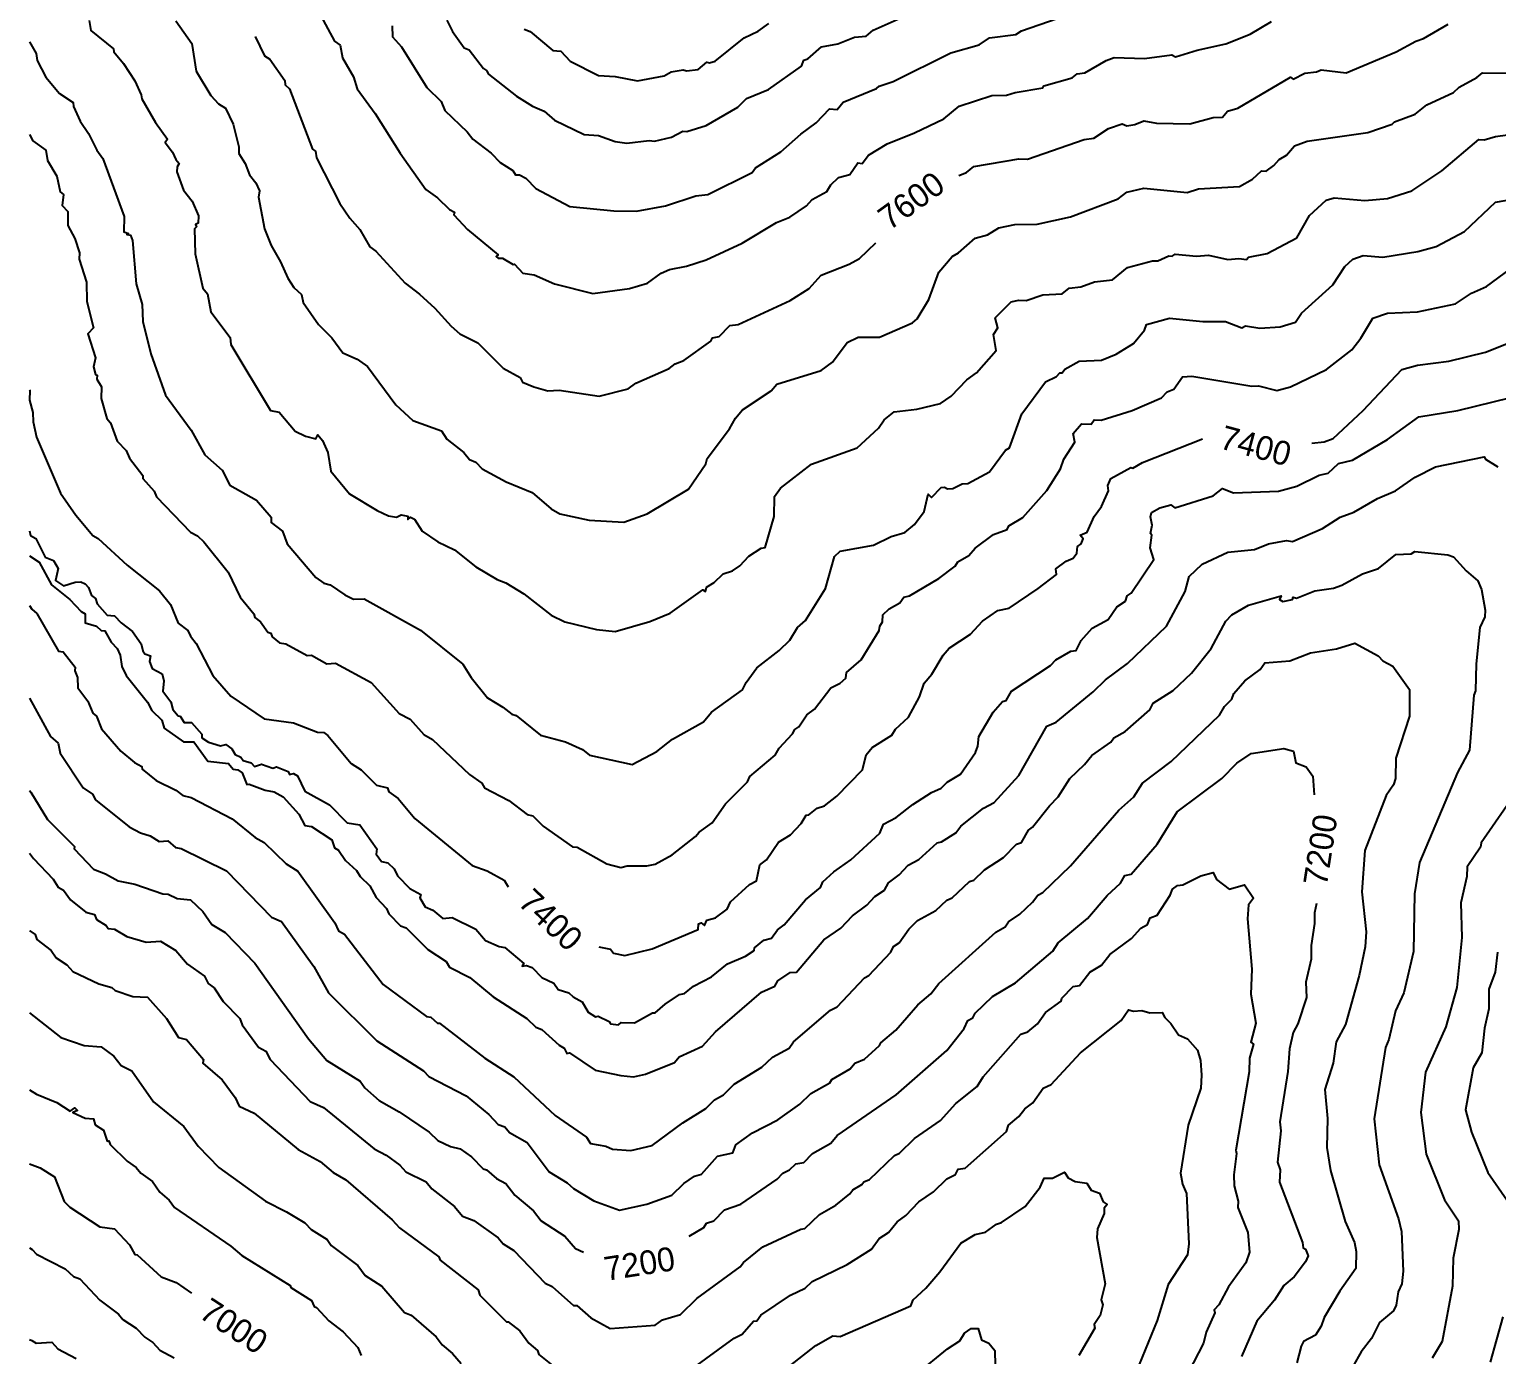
# Model space of a CAD drawing. Extents: x 9339 to 13216, y 3769 to 6935.
# Drawn here: x 9340.1 to 9807.2, y 4794.5 to 5216.5 of the extents above; entities that cross this region are included whole.
import ezdxf
from ezdxf.enums import TextEntityAlignment as Align

# ---------------------------------------------------------------- set-up
doc = ezdxf.new("R2010")
doc.units = 0
doc.header["$MEASUREMENT"] = 0
for name, color, linetype in [('DTM_SURFACE_CON', 9, 'Continuous'), ('DTM_SURFACE_ICON', 251, 'Continuous'), ('DTM_TEXT_ICON', 251, 'Continuous')]:
    doc.layers.add(name, color=color, linetype=linetype)
doc.styles.add('TMODELF', font='tmodelf')

msp = doc.modelspace()

# ---------------------------------------------------------------- linework, layer by layer
at = {"layer": 'DTM_SURFACE_CON', "linetype": 'Continuous', "flags": 128}
for points, elevation in [([(9359.05, 5219.33), (9359.63, 5216.08), (9366.89, 5210.31), (9366.93, 5209.32), (9370.03, 5205.64), (9373.6, 5200.08), (9375.68, 5195.57), (9375.82, 5194.31), (9380.26, 5186.77), (9384.06, 5181.46), (9383.33, 5180.43), (9385.66, 5177.39), (9386.64, 5175.03), (9387.74, 5173.78), (9387.07, 5172.68), (9387.03, 5171.13), (9389.14, 5165.29), (9391.87, 5161.8), (9393.95, 5157.08), (9393.82, 5154.8), (9392.97, 5154.31), (9393.29, 5153.58), (9392.66, 5152.94), (9392.84, 5145.02), (9395.24, 5134.07), (9396.73, 5132.29), (9397.8, 5126.54), (9403.95, 5118.3), (9404.21, 5116.12), (9416.86, 5095.1), (9419.63, 5094.54), (9424.72, 5088.47), (9427.95, 5086.97), (9431.25, 5086.09), (9431.95, 5087.37), (9433.42, 5085.55), (9435.09, 5081.78), (9436.04, 5075.76), (9441.98, 5068.56), (9450.78, 5063.21), (9454.38, 5061.52), (9456.96, 5061.19), (9458.39, 5061.9), (9460.56, 5061.42), (9460.57, 5060.44), (9461.45, 5061.17), (9462.71, 5060.52), (9465.15, 5056.73), (9470.12, 5053.24), (9475.43, 5050.73), (9482.25, 5045.37), (9488.96, 5041.3), (9491.76, 5040.24), (9497.5, 5036.74), (9506.22, 5029.91), (9510.51, 5027.77), (9520.59, 5025.39), (9526.56, 5024.76), (9537.58, 5027.91), (9544.06, 5030.6), (9554.49, 5037.97), (9555.33, 5037.46), (9555.68, 5038.85), (9558.07, 5040.38), (9560.96, 5043.14), (9563.94, 5044.02), (9566.27, 5045.63), (9569.13, 5048.72), (9573.05, 5051.28), (9574.32, 5051.43), (9577.21, 5061.37), (9577.29, 5067.75), (9579.19, 5070.36), (9589.1, 5077.98), (9603.6, 5083.26), (9610.39, 5089.47), (9612.18, 5092.12), (9615.35, 5094.66), (9622.61, 5095.52), (9630.16, 5097.32), (9633.58, 5099.64), (9638.51, 5104.82), (9641.62, 5107.07), (9647.9, 5114.26), (9647.06, 5119.3), (9648.42, 5121.38), (9647.56, 5124.62), (9652.67, 5129.72), (9654.97, 5130.28), (9657.4, 5130.1), (9662.67, 5131.94), (9668.87, 5132.26), (9671.06, 5134.07), (9674.8, 5134.43), (9679.18, 5136.1), (9684.9, 5136.76), (9689.62, 5140.59), (9697.59, 5142.79), (9699.32, 5142.73), (9702.79, 5144.37), (9703.9, 5144.2), (9704.87, 5144.83), (9711.59, 5144.25), (9715.42, 5144.54), (9721.58, 5143.2), (9725.08, 5143.55), (9727.51, 5143.22), (9728.14, 5143.94), (9734.17, 5145.09), (9743.56, 5150.09), (9747.64, 5157.17), (9752.92, 5162.07), (9755.43, 5162.77), (9765.23, 5161.92), (9772.48, 5162.56), (9780.23, 5165.05), (9789.79, 5171.42), (9801.56, 5181.44), (9803.26, 5181.28), (9806.82, 5182.34), (9817.51, 5183.85)], 2292.1), ([(9386.65, 5219.13), (9391.79, 5211.92), (9393.17, 5203.15), (9397.82, 5195.4), (9400.3, 5192.74), (9402.53, 5191.36), (9404.98, 5186.23), (9406.72, 5179.02), (9406.79, 5176.95), (9408.75, 5173.7), (9410.11, 5170.13), (9412.18, 5167.6), (9413.31, 5165.04), (9413.05, 5163.07), (9414.93, 5152.95), (9416.99, 5147.65), (9420.04, 5142.46), (9422.39, 5137.23), (9424.29, 5134.3), (9426.65, 5132), (9427.22, 5129.51), (9432.15, 5122.5), (9436.37, 5118.27), (9439.83, 5113.42), (9444.41, 5111.5), (9447.76, 5109.1), (9456.69, 5096.9), (9462.18, 5091.97), (9471.31, 5088.67), (9472.98, 5085.97), (9478.42, 5081.78), (9480.17, 5079.46), (9482.15, 5078.69), (9484.19, 5076.51), (9491.82, 5072.44), (9500.11, 5068.98), (9506.17, 5063.74), (9508.93, 5062.16), (9518.25, 5060.19), (9529.37, 5059.53), (9536.74, 5062.15), (9549.94, 5070.1), (9555.38, 5078.12), (9555.88, 5079.84), (9562.93, 5089.26), (9564.86, 5092.67), (9567.09, 5095.36), (9576.25, 5101.33), (9578.08, 5103.5), (9592.15, 5107.85), (9595.7, 5110.51), (9600.41, 5116.79), (9603.87, 5118.43), (9610.76, 5118.5), (9621.26, 5123.04), (9622.72, 5124.33), (9626.45, 5130.45), (9629.61, 5139.14), (9633.85, 5144.17), (9635.89, 5145.36), (9641.15, 5149.96), (9645.07, 5151.06), (9648.73, 5153.25), (9653.78, 5154.3), (9660.89, 5154.43), (9671.54, 5156.81), (9686.72, 5162.52), (9689.47, 5164.65), (9694.91, 5165.91), (9708.68, 5164.57), (9712.24, 5165.65), (9725.31, 5166.46), (9729.51, 5168.77), (9732.38, 5171.45), (9733.78, 5171.27), (9736.29, 5173.1), (9737.91, 5174.98), (9740.26, 5176.38), (9742.86, 5179.34), (9746.85, 5180.89), (9766.23, 5183.64), (9773.92, 5186.27), (9774.63, 5187.07), (9781.25, 5189.45), (9785.01, 5192.48), (9793.47, 5196.34), (9795.28, 5198.11), (9800.91, 5201.12), (9802.65, 5202.61), (9826.56, 5202.34)], 2304.29), ([(9432.24, 5221.99), (9437.19, 5212.72), (9439.05, 5211.43), (9439.76, 5207.41), (9443.27, 5201.3), (9444.46, 5197.57), (9450.16, 5189.63), (9458.09, 5177.01), (9466.28, 5165.51), (9470.02, 5162.77), (9473.77, 5159.12), (9475.44, 5158.28), (9475.16, 5157.45), (9479.56, 5152.69), (9489.3, 5144.64), (9488.71, 5144.18), (9489.34, 5143.56), (9490.64, 5143.56), (9494.07, 5141.55), (9494.51, 5141.68), (9497.21, 5138.84), (9500.72, 5138.28), (9507.21, 5135.41), (9519.41, 5132.39), (9531.11, 5133.9), (9536.82, 5135.69), (9541.16, 5138.83), (9543.85, 5140.01), (9549.23, 5141.05), (9555.56, 5143.04), (9566.96, 5148.37), (9577.9, 5154.98), (9582.17, 5156.67), (9587.51, 5160.22), (9589.31, 5162.27), (9593.91, 5164.8), (9595.27, 5166.97), (9597.65, 5169.25), (9601.29, 5170.26), (9603.81, 5173.95), (9605.2, 5173.7), (9607.17, 5176.4), (9613.16, 5180.03), (9621.85, 5183.48), (9631.18, 5187.99), (9636.12, 5192), (9646.5, 5195.41), (9651.14, 5195.51), (9653.86, 5196.39), (9662.71, 5197.87), (9662.98, 5198.5), (9672.05, 5201.02), (9673.64, 5202.28), (9676.13, 5202.66), (9682.92, 5206.57), (9685.47, 5207.55), (9695.04, 5207.19), (9703.78, 5208.39), (9704.94, 5207.71), (9711.84, 5209.87), (9720.97, 5211.86), (9728.73, 5214.97), (9735.47, 5218.97)], 2328.67), ([(9455.53, 5217.56), (9455.62, 5214.11), (9458.55, 5210.88), (9466.57, 5197.92), (9471.21, 5193.49), (9472.33, 5190.65), (9479.42, 5183.83), (9481.23, 5181.5), (9487.06, 5177.03), (9489.91, 5174.03), (9493.96, 5171.51), (9494.78, 5170.15), (9496.05, 5170.19), (9498.16, 5169.06), (9501.25, 5165.78), (9512.09, 5160.05), (9526.17, 5158.64), (9533.33, 5158.6), (9542.56, 5160.31), (9552.25, 5163.46), (9556.08, 5163.83), (9570.13, 5170.87), (9571.23, 5172.41), (9579.27, 5177.5), (9585.62, 5183.13), (9590.52, 5186.72), (9594.77, 5191.2), (9597.22, 5190.97), (9599.18, 5193.24), (9609.72, 5197.67), (9610.58, 5198.41), (9615.08, 5199.81), (9633.43, 5208.98), (9642.46, 5211.53), (9645.71, 5213.77), (9654.07, 5214.84), (9655.88, 5216), (9667.29, 5219.94)], 2340.86), ([(9473, 5219.34), (9474.8, 5215.77), (9478.44, 5210.59), (9480.13, 5209.95), (9484.6, 5203.95), (9485.6, 5203.36), (9486.26, 5202.21), (9495.15, 5195.16), (9500.26, 5191.98), (9503.98, 5190.38), (9507.29, 5187.57), (9516.74, 5183.02), (9521.23, 5182.64), (9526.53, 5180.71), (9530.23, 5180.25), (9537.34, 5181.1), (9539.05, 5180.86), (9544.45, 5182.1), (9548.09, 5184.05), (9549.38, 5183.93), (9555.56, 5185.86), (9565.57, 5191.65), (9568.42, 5194.42), (9575.36, 5197.33), (9585.93, 5204.76), (9586.58, 5206.64), (9587.89, 5207.13), (9592.21, 5210.85), (9597.4, 5211.89), (9602.79, 5213.95), (9606.51, 5214.25), (9608.7, 5216.21), (9618.3, 5220.41)], 2353.06), ([(9497.6, 5216.56), (9499.46, 5215.83), (9506.69, 5209.69), (9509.3, 5209.55), (9512.23, 5206.36), (9521.26, 5201.8), (9526.52, 5201.5), (9533.62, 5200.11), (9542.18, 5201.66), (9544.43, 5202.92), (9548.17, 5203.54), (9549.3, 5203.26), (9552.98, 5203.67), (9555.73, 5206.05), (9556.62, 5205.8), (9558.39, 5206.31), (9567.67, 5213.74), (9572.06, 5215.89), (9575.45, 5218.37)], 2365.25), ([(9340.12, 5212.44), (9342.25, 5208.8), (9342.55, 5206.6), (9345.32, 5201.27), (9349.64, 5196.01), (9354.01, 5193.2), (9354.14, 5191.91), (9356.19, 5187.25), (9358.88, 5183.34), (9361.57, 5177.98), (9363.49, 5175.35), (9370.19, 5156.84), (9370.18, 5152.01), (9371.59, 5151.5), (9371.13, 5151.19), (9372.24, 5150.91), (9372.87, 5149.26), (9374.08, 5135.39), (9375.94, 5128.81), (9376.14, 5123.4), (9378.76, 5113.19), (9383.41, 5099.97), (9391.6, 5088.87), (9395.95, 5080.98), (9401.39, 5076.08), (9403.91, 5071.32), (9412.38, 5066.52), (9416.99, 5061.1), (9416.99, 5059.47), (9420.6, 5056.68), (9422.14, 5052.69), (9431.31, 5041.88), (9433.76, 5040.1), (9435.83, 5039.57), (9440.46, 5036.36), (9443.29, 5035.06), (9446.63, 5035.16), (9464.57, 5025.15), (9478.08, 5014.31), (9480.7, 5010.09), (9485.91, 5003.66), (9490.84, 5000.69), (9493.67, 4998.39), (9495, 4997.94), (9502.76, 4991.71), (9510.73, 4989.56), (9516.12, 4987.14), (9518.38, 4985.34), (9532.02, 4982.41), (9539.85, 4986.53), (9544.85, 4990.44), (9554.73, 4995.99), (9557.26, 4999.05), (9567.14, 5006.21), (9568.25, 5008.49), (9571.67, 5013.13), (9578.79, 5018.72), (9582.16, 5021.96), (9584.59, 5025.98), (9587.2, 5028.24), (9593.52, 5038.46), (9596.34, 5048.6), (9598.22, 5050.26), (9608.77, 5052.21), (9614.38, 5055.03), (9618.78, 5056.23), (9621.83, 5058.78), (9624.92, 5062.93), (9626.25, 5068.44), (9627.32, 5067.35), (9630.3, 5070.55), (9631.44, 5070.69), (9632.34, 5070.13), (9634.07, 5070.24), (9636.98, 5071.78), (9638.84, 5071.83), (9645.78, 5075.54), (9650.8, 5082.45), (9652.07, 5083.24), (9656.06, 5094.02), (9663.6, 5104.2), (9667.1, 5105.89), (9668.15, 5107.06), (9668.85, 5107.1), (9669.72, 5108.25), (9674.26, 5110.8), (9681.41, 5111.11), (9686.05, 5113.09), (9691.53, 5116.4), (9695.06, 5120.72), (9695.73, 5122.45), (9703.08, 5124.54), (9713.68, 5123.46), (9720.9, 5123.47), (9726.08, 5121.38), (9727.21, 5122.11), (9731.79, 5121.31), (9738.25, 5121.75), (9743.13, 5123.21), (9745.11, 5126.14), (9754.99, 5135.09), (9758.89, 5140.98), (9761.39, 5143.24), (9764.7, 5144.42), (9770.94, 5143.95), (9782.14, 5145.69), (9787.96, 5147.37), (9796.99, 5152.13), (9806.83, 5161.45), (9812.37, 5162.36)], 2279.9), ([(9340.12, 5183.02), (9341.13, 5180.99), (9345.33, 5177.97), (9345.79, 5174.72), (9348.8, 5169.69), (9349.84, 5164.74), (9350.95, 5163.88), (9350.48, 5160.42), (9352.36, 5158.42), (9352.28, 5154.03), (9354.55, 5149.9), (9356, 5145.34), (9355.87, 5143.31), (9358.25, 5135.96), (9358.31, 5129.77), (9360.51, 5121.38), (9358.65, 5119.52), (9361.13, 5111.88), (9360.49, 5109.03), (9361.09, 5106.61), (9361.62, 5106.35), (9361.55, 5105.06), (9362.98, 5102.65), (9362.96, 5098.97), (9364.7, 5092.58), (9365.93, 5091.2), (9368.03, 5085.38), (9370.86, 5082.34), (9371.91, 5079.94), (9376.21, 5074.43), (9376.21, 5073.47), (9379.76, 5069.41), (9380.5, 5067.64), (9391.33, 5056.31), (9393.54, 5055.18), (9395.64, 5053.25), (9403.31, 5043.66), (9407.18, 5035.67), (9411.56, 5030.39), (9411.88, 5029.21), (9413.6, 5027.8), (9415.93, 5024.5), (9416.97, 5024.15), (9417.31, 5023.05), (9419.67, 5021.09), (9421.71, 5020.79), (9428.47, 5017.1), (9429.89, 5017.22), (9434.79, 5014.41), (9437.52, 5014.62), (9448.89, 5008.49), (9457.76, 4998.63), (9461.25, 4996.78), (9465.61, 4991.94), (9468.38, 4990.33), (9480.2, 4979.16), (9484.16, 4976.39), (9485, 4974.91), (9492.73, 4970.93), (9498.57, 4966.43), (9500.36, 4965.99), (9503.65, 4962.75), (9512.94, 4956.13), (9514.48, 4956.05), (9523.91, 4950.72), (9528.36, 4949.61), (9530.41, 4950.17), (9536.66, 4950.14), (9539.26, 4950.66), (9544.72, 4953.61), (9552.17, 4959.41), (9553.34, 4960.87), (9557.45, 4963.78), (9561.73, 4969.86), (9568.64, 4976.84), (9569.46, 4978.54), (9577.54, 4985.4), (9578.72, 4987.63), (9583.03, 4992.19), (9583.78, 4993.58), (9585.02, 4994.36), (9587.55, 4998.21), (9589.98, 5000.02), (9595.2, 5006.75), (9598.22, 5008.32), (9600, 5009.87), (9600.2, 5011.68), (9604.91, 5015.71), (9610.58, 5025.08), (9610.78, 5026.48), (9611.63, 5027.85), (9611.82, 5030.05), (9613.79, 5031.91), (9617.2, 5033.89), (9618.51, 5035.69), (9620.22, 5036.04), (9629.6, 5041.61), (9634.84, 5045.5), (9635.62, 5046.88), (9639.19, 5048.89), (9641.19, 5051.24), (9646.97, 5055.66), (9651.34, 5057.2), (9651.9, 5058.39), (9656.33, 5061.04), (9663.98, 5069.64), (9668.3, 5076.49), (9669.35, 5079.57), (9672.87, 5084.99), (9672.42, 5087.79), (9675.07, 5090.89), (9678.07, 5090.79), (9679.09, 5092.13), (9681.24, 5092.03), (9691.18, 5095.1), (9700.48, 5099.17), (9702.29, 5101.06), (9704.4, 5101.89), (9707.22, 5105.87), (9710.17, 5106.04), (9729.27, 5102.84), (9731.36, 5102.93), (9737.18, 5101.51), (9741.59, 5102.66), (9753, 5108.12), (9761.06, 5114.37), (9763.95, 5118.12), (9767.73, 5124.46), (9772.43, 5126.07), (9781.96, 5126.51), (9794.14, 5129.11), (9799.22, 5132.49), (9803.92, 5134.64), (9818.78, 5145.56)], 2267.71), ([(9340.12, 5056.82), (9340.4, 5055.31), (9342.07, 5054.37), (9345.04, 5048.39), (9347.71, 5047.33), (9349.25, 5044.81), (9348.36, 5040.97), (9350.9, 5039.28), (9354.69, 5040.47), (9356.42, 5040.54), (9357.85, 5039.96), (9358.89, 5038.77), (9359.8, 5036.17), (9361.14, 5035.22), (9361.61, 5033.55), (9364.78, 5029.89), (9367.14, 5029.72), (9369.28, 5027.45), (9372.91, 5024.77), (9375.64, 5020.78), (9376.18, 5018.53), (9376.87, 5017.63), (9378.59, 5017.03), (9378.26, 5015.22), (9379.17, 5012.99), (9382.36, 5011.24), (9382.92, 5009.02), (9382.51, 5005.71), (9385.13, 5002.39), (9385.74, 4999.86), (9387.39, 4997.91), (9388.02, 4997.78), (9389.37, 4995.81), (9391.64, 4995.75), (9394.94, 4992.07), (9394.95, 4990.88), (9397.13, 4989.48), (9400.91, 4988.35), (9402.64, 4988.8), (9404.52, 4987.34), (9405.57, 4985.52), (9407.37, 4984.75), (9408.15, 4983.69), (9410.72, 4982.88), (9411.75, 4981.71), (9413.96, 4982.44), (9417.52, 4981.19), (9418.71, 4981.64), (9422.44, 4980.12), (9422.92, 4979.15), (9424.14, 4979.56), (9425.4, 4978.76), (9427.71, 4973.91), (9435.6, 4969.51), (9441.24, 4963.8), (9445.29, 4963.19), (9450.67, 4955.49), (9450.5, 4953.84), (9452.17, 4951.55), (9454.14, 4951.11), (9456.21, 4949.18), (9457.25, 4946.98), (9461.16, 4942.9), (9464.73, 4941.02), (9464.38, 4939.88), (9466.04, 4937.1), (9468.49, 4935.99), (9471.71, 4933.31), (9474.7, 4933.66), (9482.25, 4929.98), (9485.23, 4926.38), (9489.58, 4924.45), (9491.48, 4924.1), (9497.46, 4919.07), (9496.98, 4918.18), (9498.35, 4918.39), (9500.13, 4917.74), (9503.23, 4914.6), (9507.04, 4912.73), (9508.43, 4910.74), (9511.81, 4909.67), (9513.16, 4908.41), (9516.06, 4906.86), (9517.93, 4903.5), (9520.35, 4902.07), (9521.12, 4902.2), (9524.6, 4900.57), (9525.03, 4899.81), (9527.62, 4899.45), (9528.52, 4900.24), (9532.67, 4900.11), (9538.48, 4903.34), (9539.29, 4903.3), (9542.48, 4906.1), (9547.07, 4909.2), (9548.64, 4909.45), (9551.55, 4911.81), (9557.2, 4914.75), (9562.31, 4918.96), (9568.03, 4921.38), (9570.82, 4923.16), (9570.95, 4924.04), (9573.87, 4926.4), (9576.36, 4927.08), (9578.2, 4929.78), (9580.39, 4931.36), (9587.19, 4939.32), (9591.91, 4943.2), (9592.68, 4945.06), (9596.15, 4948.2), (9601.54, 4951.99), (9610.77, 4960.53), (9611.95, 4963.39), (9615.98, 4965.53), (9621.28, 4969.69), (9627.22, 4973.45), (9630.34, 4974.86), (9632.24, 4976.8), (9636.52, 4979.33), (9641.28, 4986.25), (9642.01, 4988.19), (9642.33, 4991.27), (9646.92, 4999.07), (9649.89, 5002.4), (9651, 5002.77), (9652.71, 5005.7), (9665.12, 5013.86), (9666.83, 5015.73), (9671.62, 5018.52), (9673.33, 5018.65), (9674.92, 5021.85), (9678.44, 5025.83), (9683.54, 5028.6), (9686.25, 5032.63), (9689, 5034.39), (9689.61, 5036.04), (9690.83, 5036.96), (9698.05, 5047.61), (9696.9, 5051.41), (9697.41, 5055.37), (9696.96, 5055.9), (9697.53, 5058.62), (9697.01, 5061.27), (9697.29, 5062.67), (9699.96, 5064.08), (9703.51, 5065.1), (9704.77, 5064.07), (9716.99, 5067.96), (9719.95, 5070.22), (9723.46, 5068.94), (9737.73, 5069.43), (9743.53, 5071), (9750.71, 5074.53), (9753.54, 5075.1), (9756.81, 5078.21), (9761.32, 5079.29), (9772.46, 5085.84), (9782.47, 5093.05), (9794.84, 5095.1), (9811.69, 5099.23)], 2243.33), ([(9340.12, 5048.87), (9343.19, 5046.85), (9347.07, 5039.59), (9352.94, 5034.97), (9356.5, 5031.09), (9357.81, 5030.34), (9357.84, 5027.52), (9361.39, 5026.4), (9362.95, 5025.01), (9364.14, 5024.9), (9366.08, 5021.3), (9368, 5019.36), (9368.98, 5017.15), (9369.55, 5013.64), (9370.93, 5010.73), (9377.69, 5002.27), (9379.04, 4999.59), (9382.19, 4996.51), (9382.98, 4993.97), (9389.08, 4989.56), (9392.44, 4989.59), (9396.9, 4983.45), (9403.5, 4982.65), (9404.93, 4980.88), (9406.41, 4980.69), (9407.8, 4979.72), (9409.34, 4976.03), (9410.01, 4976.17), (9415.12, 4974.2), (9418.01, 4973.65), (9420.88, 4972.13), (9425.87, 4966.53), (9427.8, 4962.95), (9429.84, 4962.6), (9436.36, 4958.35), (9437.16, 4955.83), (9438.44, 4955.13), (9440.68, 4951.8), (9444.17, 4948.68), (9445.4, 4946.7), (9448.41, 4943.77), (9450.51, 4939.99), (9453.73, 4936.57), (9454.55, 4934.8), (9458.22, 4930.97), (9459.97, 4930.41), (9466.91, 4923.45), (9472.72, 4919.63), (9473.86, 4917.83), (9480.29, 4914.61), (9487.68, 4908.36), (9498.46, 4901.5), (9501.33, 4898.72), (9503.18, 4898.04), (9508.7, 4892.98), (9510.29, 4892.03), (9511.14, 4890.33), (9512, 4890.53), (9520.2, 4885.06), (9528.33, 4883.33), (9532.4, 4882.96), (9536.21, 4883.8), (9545.5, 4887.46), (9546.98, 4889.29), (9554.4, 4892.72), (9558.45, 4897.22), (9573.15, 4909.9), (9577.35, 4911.76), (9578.3, 4913.5), (9582.26, 4916.15), (9584.34, 4916.24), (9593.03, 4926.55), (9598.41, 4930.25), (9602.08, 4934.21), (9606.73, 4937.62), (9609.28, 4940.4), (9612.33, 4942.33), (9613.61, 4944.73), (9616.98, 4947.21), (9619.89, 4950.31), (9623.25, 4952.12), (9629.12, 4957.49), (9630.41, 4957.74), (9635.05, 4960.6), (9636.61, 4962.78), (9643.8, 4968.45), (9647.21, 4970.31), (9655.05, 4978.88), (9663.98, 4994.55), (9666.99, 4995.82), (9678.7, 5005.49), (9682.68, 5009.38), (9689.65, 5014.54), (9702.06, 5026.46), (9708.03, 5037.47), (9709.26, 5042.25), (9713.41, 5046.15), (9721.59, 5050.01), (9730.1, 5050.83), (9734.56, 5052.69), (9740.29, 5053.66), (9742.16, 5053.44), (9751.74, 5057.56), (9757.39, 5061.11), (9761.76, 5062.77), (9769.27, 5067.03), (9774.95, 5069.51), (9781.3, 5073.87), (9787.77, 5077.16), (9803.26, 5080.37), (9803.64, 5079.61), (9807.57, 5077.2)], 2231.14), ([(9340.12, 5033.03), (9340.82, 5031.82), (9342.39, 5030.48), (9349.3, 5018.44), (9350.85, 5018.29), (9354.64, 5013.37), (9354.51, 5012.2), (9355.4, 5010.1), (9355.52, 5006.84), (9358.65, 5002.52), (9360.31, 4998.78), (9361.45, 4997.79), (9363.04, 4993.79), (9369.19, 4986.63), (9373.57, 4983.02), (9375.83, 4981.76), (9376.02, 4980.93), (9380.39, 4977.32), (9386.73, 4974.23), (9388.92, 4972.49), (9391.59, 4971.92), (9404.66, 4965.13), (9411.99, 4959.15), (9414.79, 4957.53), (9421.86, 4950.73), (9425.58, 4948.45), (9437.28, 4932.01), (9438.45, 4929.39), (9440.41, 4928.4), (9452.68, 4912.33), (9466.54, 4902.13), (9467.92, 4901.98), (9469.98, 4900.04), (9470.66, 4900.07), (9485.11, 4888.87), (9494.3, 4882.94), (9507.47, 4870.58), (9517.41, 4863.67), (9518.71, 4861.71), (9523.63, 4860.83), (9525.72, 4859.89), (9531.5, 4859.5), (9538.33, 4861.04), (9548.14, 4868.24), (9555.42, 4872.86), (9558.15, 4875.63), (9561.03, 4877.25), (9564.47, 4880.61), (9573.25, 4885.97), (9576.64, 4889.17), (9581.99, 4892.08), (9583.31, 4894.05), (9595.09, 4904.18), (9597.23, 4905.25), (9605.93, 4914.45), (9607.35, 4915.16), (9614.27, 4922.64), (9615.21, 4924.42), (9616.97, 4925.55), (9620.1, 4929.94), (9622.84, 4932.69), (9628.69, 4935.92), (9632.17, 4939.21), (9633.87, 4939.88), (9639.37, 4945.13), (9640.75, 4945.55), (9644.18, 4948.86), (9650.17, 4952.82), (9654.37, 4956.98), (9655.89, 4957.59), (9658.17, 4961.48), (9659.45, 4962.45), (9664.81, 4969.27), (9667.59, 4972.04), (9671.32, 4977.88), (9676.03, 4982.37), (9678.32, 4985.3), (9684.37, 4989.48), (9685.35, 4990.9), (9688.9, 4992.87), (9696.81, 4999.81), (9697.84, 5001.92), (9704.21, 5005.98), (9710.06, 5011.51), (9716.3, 5019.33), (9721.02, 5028.04), (9722.85, 5030.06), (9728.14, 5033.12), (9738.55, 5036.08), (9738.02, 5034.95), (9739.12, 5034.28), (9742.17, 5034.97), (9742.45, 5035.64), (9743.5, 5035.31), (9749.31, 5037.65), (9755.29, 5038.56), (9757.9, 5039.44), (9764.45, 5043.12), (9769.57, 5044.82), (9775.1, 5049.2), (9780.03, 5049.48), (9781.15, 5050.16), (9791.62, 5049.18), (9793.5, 5048.54), (9797.5, 5044.07), (9801.17, 5040.83), (9802.35, 5038.15), (9803.52, 5031.52), (9803.42, 5029.37), (9801.82, 5026), (9800.62, 5014.46), (9800.46, 5005.84), (9799.88, 5004.43), (9798.59, 4986.92), (9794.75, 4979.82), (9782.67, 4951.14), (9781.07, 4941.24), (9780.7, 4922.82), (9777.59, 4909.71), (9774.95, 4904), (9772.9, 4894.77), (9771.84, 4892.29), (9768.23, 4869.55), (9769.74, 4854.87), (9775.92, 4837.76), (9776.88, 4833.71), (9777.42, 4821.02), (9777.02, 4816.97), (9775.85, 4814.5), (9775.22, 4810.26), (9774.37, 4808.43), (9769.85, 4804.67), (9767.31, 4799.64), (9764.03, 4795.34), (9758.72, 4785.98)], 2218.94), ([(9340.12, 5003.49), (9346.79, 4991.27), (9349.18, 4989.15), (9349.85, 4986), (9357.24, 4974.95), (9360.11, 4972.98), (9361.11, 4971.18), (9371.83, 4962.52), (9375.44, 4960.58), (9378.56, 4959.65), (9381.35, 4957.84), (9384.16, 4958.03), (9386.6, 4955.91), (9388.44, 4955.69), (9402.84, 4948.56), (9417.12, 4933.75), (9420.32, 4932.41), (9430.59, 4918.11), (9435.29, 4909.67), (9450.63, 4894.41), (9465.54, 4884.87), (9467.22, 4883.03), (9479.15, 4876.86), (9486.3, 4870.93), (9489.26, 4867.73), (9491.43, 4867), (9492.94, 4865.23), (9498.53, 4862.03), (9505.52, 4852.69), (9511.31, 4849.16), (9513.28, 4847.4), (9519.82, 4843.4), (9527.98, 4840.47), (9536.68, 4842.34), (9544.55, 4845.25), (9548.43, 4848.94), (9551.78, 4851.25), (9554.04, 4851.96), (9559.13, 4857.7), (9563.98, 4858.7), (9565, 4861.26), (9570.29, 4865.05), (9578.3, 4869.19), (9585.32, 4874.2), (9588.84, 4877.62), (9594.91, 4881.05), (9595.55, 4882.04), (9601.33, 4885.48), (9602.87, 4887.33), (9605.93, 4888.52), (9610.76, 4892.91), (9611.15, 4893.79), (9615.96, 4897.77), (9622.89, 4905.83), (9627.09, 4909.37), (9629.63, 4912.63), (9647.77, 4929.01), (9650.71, 4930.73), (9651.79, 4932.28), (9655.37, 4934.69), (9659.43, 4938.52), (9661.09, 4940.73), (9662.7, 4941.67), (9671.55, 4950.1), (9686.89, 4967.85), (9691.72, 4972.1), (9694.41, 4976.41), (9703.58, 4983.39), (9718.91, 4998.08), (9720.54, 5000.82), (9722.87, 5003.15), (9723.57, 5004.98), (9727.01, 5009.07), (9731.88, 5012.61), (9733.43, 5014.72), (9741.37, 5015.35), (9747.97, 5017.93), (9756.25, 5019.2), (9762.08, 5021), (9769.44, 5017.03), (9770.95, 5015.38), (9774.15, 5013.65), (9779.41, 5006.26), (9779.45, 4997.78), (9775.09, 4984.38), (9775.03, 4977.9), (9774.34, 4975.89), (9772.07, 4972.54), (9765.26, 4955.01), (9764.25, 4941.89), (9765.6, 4929.13), (9765.35, 4924.29), (9763.41, 4915.25), (9759.03, 4899.57), (9756.12, 4894.06), (9755.1, 4887.28), (9752.51, 4878.94), (9753.31, 4869.65), (9753.14, 4860.44), (9754.25, 4853.07), (9759.01, 4836.87), (9761.98, 4830.18), (9762.48, 4827.27), (9762.4, 4821.92), (9757.28, 4814.7), (9752.28, 4806.33), (9751.28, 4803.51), (9749.56, 4800.67), (9745.73, 4798.65), (9744.91, 4797.19), (9743.63, 4791.85)], 2206.75), ([(9814.09, 4974.44), (9802.29, 4957.45), (9802.06, 4956.04), (9797.76, 4949.76), (9797.67, 4946.7), (9795.82, 4938.34), (9796.14, 4927.28), (9794.49, 4911.37), (9790.97, 4898.84), (9784.54, 4884.44), (9783.01, 4871.58), (9784.77, 4858.29), (9790.57, 4843.73), (9795, 4837.06), (9795.16, 4834.33), (9793.36, 4825.19), (9793.12, 4816.26), (9789.8, 4798.69), (9786.62, 4793.38)], 2231.14), ([(9340.12, 4954.11), (9341.42, 4952.42), (9347.67, 4945.82), (9349.26, 4943.3), (9350.89, 4942.35), (9353.12, 4939.34), (9358.08, 4935.32), (9360.82, 4934.59), (9361.48, 4933.01), (9364.52, 4931.09), (9365.15, 4930.19), (9367.12, 4929.95), (9371.07, 4927.59), (9377.25, 4925.86), (9381.8, 4926.11), (9386.74, 4923.18), (9390.43, 4918.79), (9395.82, 4915), (9396.98, 4912.69), (9398.94, 4911.23), (9401.76, 4906.97), (9407.1, 4901.55), (9407.84, 4899.47), (9413.05, 4892.4), (9415.32, 4891.06), (9416.71, 4888.41), (9429.43, 4875.03), (9433.67, 4873.18), (9449.82, 4860.02), (9453.68, 4858.03), (9458.02, 4854.82), (9459.92, 4852.68), (9466.36, 4849.51), (9468.17, 4847.23), (9475.4, 4841.65), (9477.97, 4838.53), (9481.58, 4837.15), (9489.34, 4831.64), (9490.89, 4829.75), (9494.27, 4827.68), (9504.26, 4817.23), (9506.51, 4816.18), (9513.25, 4810.1), (9514.31, 4810.12), (9518.84, 4806.22), (9524.98, 4802.84), (9539.31, 4803.86), (9541.61, 4805.58), (9547.37, 4807.25), (9552.55, 4812.37), (9566.33, 4822.45), (9567.39, 4823.8), (9573.52, 4828.82), (9585.69, 4834.47), (9586.93, 4834.64), (9591.6, 4839.1), (9596.77, 4842.05), (9601.3, 4845.69), (9602.24, 4846.95), (9605.13, 4848.6), (9605.73, 4849.46), (9607.48, 4850.2), (9615.46, 4857.93), (9617.03, 4858.59), (9621.9, 4863.29), (9630.1, 4869.06), (9635.03, 4874.43), (9641.85, 4879.9), (9643.71, 4882.88), (9655.74, 4896.55), (9657.94, 4897.29), (9661.04, 4899.85), (9663.56, 4903.38), (9668.57, 4907.03), (9668.76, 4907.93), (9672.41, 4911.65), (9674.41, 4912.05), (9677.65, 4916.28), (9681.44, 4918.53), (9684.08, 4921.84), (9690.89, 4926.93), (9693.92, 4930.23), (9695.99, 4931.48), (9696.92, 4933.59), (9699.11, 4934.37), (9703.22, 4940.75), (9703.97, 4942.65), (9705.62, 4943.87), (9707.27, 4944.09), (9713.01, 4946.89), (9716.96, 4948.01), (9718.03, 4945.81), (9722.08, 4942.67), (9726.95, 4944.02), (9729.74, 4939.79), (9728.24, 4937.75), (9727.87, 4933.23), (9729.3, 4917.24), (9728.98, 4909.21), (9730.53, 4899.99), (9728.97, 4894), (9729.73, 4893.37), (9728.51, 4888.92), (9728.44, 4884.55), (9724.13, 4859.55), (9724.39, 4858.53), (9723.52, 4851.7), (9723.68, 4848.26), (9724.89, 4843.33), (9724.84, 4841.37), (9727.97, 4833.35), (9728.56, 4827.14), (9727.36, 4823.67), (9721.86, 4816.07), (9718.79, 4810.3), (9717.22, 4808.71), (9717.48, 4807.74), (9714.71, 4801.62), (9713.91, 4798.16), (9705.85, 4782.56)], 2182.37), ([(9340.12, 4929.5), (9340.19, 4929.44), (9341.94, 4928.25), (9342.41, 4926.65), (9346.99, 4923.14), (9348.61, 4920.84), (9352.03, 4918.57), (9353.94, 4916.5), (9362.21, 4912.54), (9366.32, 4911.42), (9367.35, 4910.41), (9373.05, 4908.52), (9377.68, 4908.35), (9383.75, 4901.54), (9387.51, 4895.48), (9390.05, 4894.81), (9395.51, 4888.41), (9395.24, 4887.32), (9401.42, 4882.01), (9405.58, 4876.39), (9406.86, 4873.57), (9411.68, 4871.41), (9425.68, 4859.77), (9432.65, 4855.99), (9436.78, 4852.52), (9440.8, 4850.12), (9455.54, 4837.45), (9457.92, 4834.83), (9470.47, 4825.6), (9470.87, 4824.53), (9482.94, 4815.13), (9483.49, 4813.41), (9491.93, 4804.9), (9492.49, 4804.97), (9496.22, 4802.1), (9499.05, 4798.15), (9501.79, 4795.78), (9502.22, 4794.55), (9508.06, 4789.86)], 2170.18), ([(9807.48, 4922.67), (9806.69, 4916.21), (9804.75, 4910.8), (9804.66, 4904.58), (9803.37, 4898.42), (9802.45, 4890.62), (9799.75, 4885.8), (9797.29, 4872.4), (9799.2, 4865.26), (9804.35, 4852.43), (9810.48, 4843.75)], 2243.33), ([(9340.12, 4903.26), (9350.03, 4895.45), (9357.53, 4892.89), (9362.97, 4892.5), (9366.91, 4889.54), (9369.31, 4886.49), (9372.69, 4884.89), (9379.53, 4874.92), (9389.21, 4867.09), (9393.76, 4860.89), (9400.43, 4854.11), (9415.19, 4843.31), (9421.97, 4839.94), (9427.74, 4836.4), (9429.75, 4834.29), (9434.85, 4831.12), (9436.19, 4829.18), (9444.63, 4822.81), (9446.93, 4819.71), (9452.26, 4816.24), (9459.46, 4807.88), (9461.65, 4806.99), (9469.62, 4800.12), (9471.51, 4797.64), (9474.82, 4794.88), (9477.57, 4791.68)], 2157.98), ([(9550.34, 4789.47), (9564.44, 4799.68), (9566.98, 4800.95), (9570.62, 4805.11), (9571.68, 4805.27), (9572.95, 4807.08), (9582.39, 4813.39), (9587.02, 4815.6), (9589.26, 4817.79), (9600.45, 4823.2), (9608.22, 4828.01), (9610.62, 4831.48), (9613.61, 4833.37), (9616.29, 4836.78), (9619.08, 4838.8), (9623.25, 4843.12), (9627.91, 4846.29), (9632.12, 4850.48), (9634.93, 4851.84), (9635.77, 4853.55), (9637.94, 4853.82), (9651.12, 4865.49), (9651.75, 4867.49), (9655.09, 4870.3), (9657.03, 4872.73), (9659.5, 4874.7), (9662.83, 4879.3), (9665.41, 4880.44), (9674.7, 4890.53), (9687.69, 4900.9), (9689.94, 4904.27), (9691.58, 4903.86), (9694.23, 4904.08), (9696.73, 4903.34), (9700.67, 4903.42), (9701.57, 4901.78), (9703.46, 4899.95), (9705.94, 4896.35), (9708.78, 4895.02), (9711.97, 4891.38), (9712.92, 4888.12), (9713.25, 4883.49), (9712.97, 4879.3), (9708.99, 4867.59), (9706.59, 4852.21), (9707.2, 4848.79), (9708.41, 4845.78), (9709.19, 4829.8), (9708.77, 4826.26), (9702.62, 4816.79), (9699.08, 4805.32), (9692.46, 4788.96)], 2170.18), ([(9340.12, 4878.84), (9342.31, 4877.43), (9348.85, 4874.78), (9353, 4871.96), (9354.51, 4873.07), (9355.35, 4872.2), (9353.85, 4871.55), (9357.83, 4869.76), (9360.45, 4869.52), (9361.01, 4867.7), (9363.62, 4865.99), (9364.85, 4862.43), (9365.36, 4862.54), (9365.78, 4861.43), (9371.15, 4856.12), (9374.07, 4854.04), (9375.55, 4852.25), (9379.29, 4849.63), (9381.62, 4846.17), (9384.55, 4843.64), (9386.29, 4841.31), (9404.19, 4829.04), (9407.68, 4826.07), (9423.05, 4816.49), (9423.26, 4815.84), (9429.93, 4811.69), (9430.7, 4809.75), (9431.5, 4809.51), (9435.4, 4805.23), (9439.94, 4801.76), (9444.61, 4796.78), (9445.67, 4794.23)], 2145.79), ([(9582.06, 4790.79), (9590.45, 4797.42), (9595.85, 4800.42), (9598.23, 4800.23), (9620.65, 4810.03), (9621.45, 4811.91), (9625.47, 4815.62), (9629.94, 4820.82), (9636.59, 4829.97), (9641.2, 4832.74), (9644.41, 4833.52), (9647.94, 4836), (9649.57, 4836.54), (9657.1, 4841.69), (9661.89, 4847.75), (9663.11, 4850.62), (9665.84, 4850.64), (9669.63, 4852.55), (9670.81, 4850.79), (9672.98, 4849.56), (9676.73, 4849.04), (9678.08, 4846.89), (9680.75, 4845.87), (9681.88, 4843.1), (9683.23, 4842.33), (9682.23, 4841.1), (9682.24, 4839.39), (9680.17, 4834.52), (9679.89, 4831.81), (9682.6, 4817.01), (9681.32, 4811.89), (9681.78, 4810.33), (9680.94, 4806.91), (9679.08, 4804.06), (9679.24, 4802.9), (9674.13, 4794.23)], 2157.98), ([(9340.12, 4828.5), (9340.96, 4827.97), (9342.28, 4826.45), (9351.47, 4821.79), (9354.14, 4819.33), (9356.09, 4818.66), (9362.52, 4811.78), (9368.49, 4807.35), (9369.77, 4805.64), (9374.08, 4802.93), (9376.83, 4799.99), (9379.34, 4798.33), (9381.59, 4795.86), (9386.18, 4793.44)], 2121.41), ([(9622.49, 4788.22), (9632.32, 4796.29), (9636.26, 4798.88), (9637.77, 4801.27), (9639.9, 4802.75), (9642.13, 4802.81), (9643.24, 4799.24), (9645.52, 4798.13), (9647.42, 4795.75), (9647.52, 4790.99)], 2145.79), ([(9809.21, 4806.47), (9805.1, 4792.11)], 2243.33), ([(9340.12, 4799.28), (9340.9, 4799), (9342.23, 4798.13), (9347.22, 4798.46), (9349.11, 4796.34), (9354.92, 4793.2)], 2109.22)]:
    msp.add_lwpolyline(points, dxfattribs=dict(at, elevation=elevation))
at = {"layer": 'DTM_SURFACE_ICON', "linetype": 'Continuous', "flags": 128}
for points, elevation in [([(9636.02, 5169.96), (9638.42, 5170.9), (9640.78, 5172.83), (9655.02, 5175.29), (9657.8, 5175.11), (9675.89, 5181.37), (9678.97, 5181.79), (9683.67, 5184.93), (9687.95, 5186.38), (9689.48, 5185.77), (9692.02, 5186.17), (9694.82, 5187.31), (9698.94, 5186.57), (9709.55, 5186.36), (9716.93, 5188.44), (9719.9, 5188.48), (9721.54, 5190.41), (9724.78, 5191.41), (9741.51, 5201.29), (9742.45, 5200.65), (9746.14, 5202.51), (9749.88, 5202.93), (9751.37, 5203.53), (9759.33, 5202.66), (9775.22, 5209.31), (9781.42, 5212.73), (9783.89, 5213.6), (9791.73, 5218.12)], 2316.48), ([(9411.92, 5214.21), (9414.91, 5208.01), (9416.67, 5206.99), (9421.37, 5200.16), (9421.5, 5198.84), (9422.84, 5197.57), (9430.2, 5178.34), (9431.17, 5177.66), (9431.45, 5175.53), (9438.91, 5161.05), (9442.06, 5156.33), (9445.22, 5152.76), (9448.41, 5147.22), (9450.41, 5145.8), (9459.68, 5135.66), (9464.31, 5132.18), (9469.19, 5127.66), (9474.32, 5121.91), (9477.09, 5119.52), (9482.85, 5116.65), (9490.92, 5108.55), (9496.27, 5105.57), (9497.07, 5104.17), (9500.69, 5102.59), (9505.11, 5101.41), (9508.7, 5101.58), (9521.5, 5099.7), (9530.68, 5102.05), (9533.15, 5103.85), (9543.79, 5108.44), (9545.62, 5110.01), (9548.45, 5111.01), (9556.97, 5117.14), (9557.6, 5118.26), (9559.71, 5118.7), (9563.02, 5122.22), (9565.75, 5122.54), (9582.24, 5130.14), (9588.32, 5133.92), (9592.16, 5138.23), (9601.06, 5141.67), (9604.32, 5143.55), (9609.55, 5148.49)], 2316.48), ([(9748.38, 5084.74), (9752.31, 5085.17), (9755.13, 5086.23), (9764.66, 5095.09), (9777, 5108.16), (9782.01, 5109.55), (9791.94, 5110.83), (9803.66, 5113.64), (9811.36, 5116.79)], 2255.52), ([(9340.12, 5101.67), (9340.19, 5101.49), (9340.06, 5098.37), (9341.14, 5094.44), (9341.27, 5091.46), (9342.29, 5086.66), (9349.94, 5068.79), (9354.87, 5061.73), (9360.26, 5055.25), (9362.01, 5054.34), (9371.22, 5045.84), (9381.49, 5037.71), (9385.02, 5033.35), (9387.44, 5027.37), (9390.54, 5025.04), (9391.32, 5023.2), (9393.2, 5020.9), (9398.47, 5010.71), (9404.19, 5004.13), (9414.78, 4996.94), (9424.13, 4995.66), (9431.83, 4992.73), (9433.84, 4992.56), (9435.12, 4991.63), (9442.53, 4982.7), (9445.7, 4980.68), (9450.54, 4975.84), (9454.03, 4974.91), (9454.47, 4973.63), (9457.48, 4971.61), (9462.79, 4965.21), (9481.07, 4950.22), (9485.8, 4948.5), (9491.19, 4945.54), (9492.49, 4943.39)], 2255.52), ([(9521.33, 4924.34), (9525.03, 4923.62), (9526.06, 4922.34), (9529.65, 4921.52), (9538.31, 4923.74), (9552.96, 4929.82), (9553.07, 4931.63), (9553.9, 4931.94), (9555.05, 4931.07), (9555.7, 4932.83), (9558.49, 4933.56), (9562.22, 4936.32), (9563.28, 4938.66), (9569.3, 4944.2), (9571.55, 4945.35), (9572.66, 4950.39), (9574.77, 4952.02), (9578.58, 4957.68), (9582.39, 4960.01), (9585.82, 4963.59), (9587.39, 4966.26), (9588.26, 4966.32), (9590.85, 4968.51), (9593.24, 4969.24), (9597.08, 4972.34), (9605.31, 4980.67), (9606.42, 4985.45), (9608.34, 4987.81), (9614.6, 4991.69), (9615.82, 4993.63), (9619.93, 4997.42), (9623.5, 5003.95), (9624.97, 5008.29), (9627.35, 5011.2), (9630.97, 5017.25), (9632.91, 5019.42), (9639.7, 5023.85), (9643.5, 5028.02), (9648.39, 5031.42), (9652, 5032.2), (9661.28, 5038.39), (9667.1, 5042.92), (9666.83, 5044.69), (9670.13, 5047.18), (9672.42, 5048.07), (9673.51, 5049.65), (9673.75, 5051.75), (9674.95, 5052.69), (9675.53, 5054.24), (9674.57, 5055.39), (9676.88, 5056.32), (9679.07, 5061.36), (9681.41, 5064.51), (9683.6, 5069.57), (9683.44, 5071.21), (9684.34, 5073.5), (9690.76, 5076.94), (9691.39, 5076.73), (9694.47, 5078.5), (9713.5, 5086.09)], 2255.52), ([(9550.15, 4832.15), (9554.78, 4834.93), (9555.61, 4836.39), (9557.97, 4837.06), (9561.4, 4840.57), (9566.62, 4842.4), (9578.15, 4850.39), (9579.89, 4852.3), (9582.1, 4853.32), (9584.07, 4855.23), (9586.65, 4855.68), (9589.42, 4858.54), (9595.27, 4861.82), (9597.25, 4864.22), (9616.03, 4877.2), (9632.18, 4891.37), (9637.63, 4898.3), (9638.83, 4900.83), (9640.48, 4901.77), (9641.15, 4903.17), (9646.67, 4908.51), (9654.06, 4912.91), (9665.94, 4922.9), (9667.58, 4925.64), (9676.9, 4933.34), (9683.17, 4940.62), (9687.43, 4944.56), (9688.79, 4947.04), (9690.81, 4947.49), (9699.13, 4957.04), (9705.51, 4967.3), (9719.74, 4977.91), (9724.47, 4982.84), (9729.09, 4985.9), (9739.49, 4987.46), (9742.51, 4986.62), (9743.26, 4982.93), (9746.52, 4981.65), (9748.67, 4978.68), (9749.14, 4972.71)], 2194.56), ([(9340.12, 4974.06), (9340.53, 4973.54), (9345.84, 4964.83), (9354.38, 4956.23), (9354.35, 4955.56), (9360.44, 4949.08), (9364.31, 4947.61), (9368.38, 4945.34), (9373.64, 4944.28), (9382.6, 4941.2), (9384.24, 4941.07), (9387.09, 4939.76), (9391.38, 4939.26), (9395.32, 4935.61), (9398.16, 4931.4), (9402.38, 4928.85), (9411.85, 4919.12), (9428.94, 4895.07), (9434.74, 4888.17), (9445.34, 4881.56), (9446.88, 4879.39), (9451.4, 4875.4), (9457.78, 4871.84), (9467.35, 4865.31), (9470.11, 4862.68), (9474.09, 4860.75), (9477.21, 4860.05), (9480.79, 4857.46), (9484.51, 4853.69), (9485.61, 4853.36), (9488.82, 4850.58), (9491.76, 4848.93), (9494.62, 4845.22), (9500.58, 4840.28), (9503.05, 4837.1), (9510.58, 4832.23), (9513.95, 4828.26), (9516.49, 4827.06)], 2194.56), ([(9749.82, 4938.17), (9749.16, 4935.13), (9749.25, 4931.74), (9748.16, 4924.76), (9748.13, 4920.39), (9746.43, 4913.04), (9746.61, 4908.21), (9743.87, 4899.77), (9742.43, 4897.01), (9741.23, 4891.9), (9740.7, 4884.6), (9738.15, 4868.59), (9738.5, 4865.75), (9737.38, 4855.76), (9738.28, 4853.33), (9738.11, 4849.39), (9745.42, 4830.18), (9745.64, 4828.5), (9746.3, 4828.11), (9747.18, 4825.98), (9746.38, 4824), (9742.78, 4819.24), (9739.43, 4816.47), (9736.48, 4811.8), (9730.81, 4805.15), (9725.92, 4793.88)], 2194.56), ([(9340.12, 4855.21), (9343.46, 4854), (9348.04, 4851.04), (9351.14, 4843.2), (9352.9, 4841.39), (9362.45, 4835.17), (9367.19, 4834.49), (9371.93, 4829.43), (9373.62, 4826.32), (9374.37, 4826.3), (9382.05, 4819.24), (9386.76, 4817.43), (9391.67, 4814.02)], 2133.6)]:
    msp.add_lwpolyline(points, dxfattribs=dict(at, elevation=elevation))

# ---------------------------------------------------------------- texts
at = {"layer": 'DTM_TEXT_ICON', "linetype": 'Continuous', "style": 'TMODELF'}
for s, rotation, p in [('7600', 35.9406, (9620.81, 5161.95, 2316.48)), ('7400', 344.9836, (9730.53, 5083.88, 2255.52)), ('7200', 81.2708, (9751.06, 4955.2, 2194.56)), ('7400', 316.4895, (9506.06, 4932.96, 2255.52)), ('7200', 8.8933, (9534.28, 4823.45, 2194.56)), ('7000', 326.9638, (9405.2, 4803.6, 2133.6))]:
    msp.add_text(s, height=7.62, rotation=rotation, dxfattribs=at).set_placement(p, align=Align.MIDDLE_CENTER)

doc.saveas('drawing.dxf')
